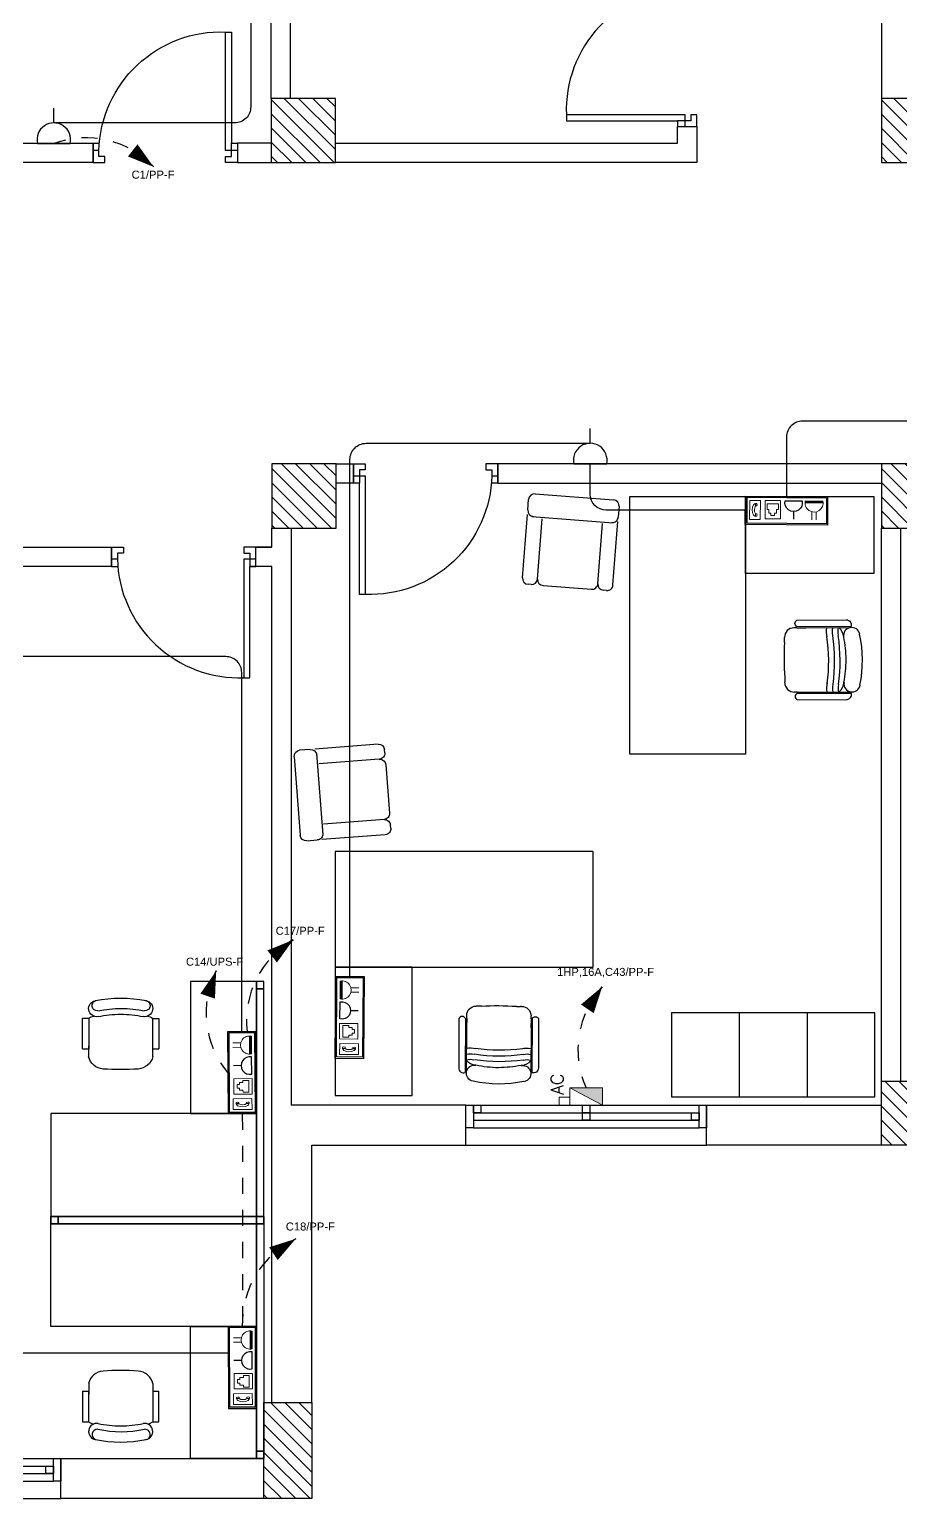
# Model space of a CAD drawing. Header units: metres. Extents: x -107 to 62, y 472 to 1032.
# Drawn here: x 9.71 to 15.14, y 480.6 to 489.77 of the extents above; entities that cross this region are included whole.
import ezdxf

# ---------------------------------------------------------------- set-up
doc = ezdxf.new("R2010")
doc.units = ezdxf.units.M
doc.header["$MEASUREMENT"] = 0
for name, pattern in [('ACAD_ISO02W100', [15, 12, -3]), ('DASHED', [0.75, 0.5, -0.25]), ('DASHED2', [0.375, 0.25, -0.125]), ('HIDDEN', [0.375, 0.25, -0.125])]:
    doc.linetypes.add(name, pattern=pattern)
doc.layers.get('0').update_dxf_attribs({"color": 8})
for name, color, linetype, lineweight in [('.', 7, 'Continuous', 9), ('Data & Telephone', 6, 'Continuous', 9), ('E-SOCKET', 2, 'Continuous', 25), ('E-TEXT-I', 4, 'Continuous', 30), ('Electrecalllll', 1, 'Continuous', 9), ('Legends', 3, 'Continuous', 9), ('lighting linea', 3, 'DASHED2', 0), ('power', 3, 'Continuous', 9)]:
    doc.layers.add(name, color=color, linetype=linetype, lineweight=lineweight)
for name, color, linetype in [('A-1st-FURN$0$A-FURN', 11, 'Continuous'), ('A-1st-FURN$0$FUR', 6, 'Continuous'), ('A-1st-WALL$0$A-DOOR', 151, 'Continuous'), ('A-1st-WALL$0$A-GLAZ', 121, 'Continuous'), ('A-1st-WALL$0$A-WALL', 254, 'Continuous'), ('A-1st-WALL$0$A-WALL-ELEV', 31, 'Continuous'), ('A-COL-FNL$0$A-COLS-CONC', 6, 'Continuous'), ('A-COL-FNL$0$A-HTCH', 80, 'Continuous'), ('E-LEADER', 30, 'Continuous'), ('Layer1', 24, 'ACAD_ISO02W100'), ('Power W', 3, 'Continuous')]:
    doc.layers.add(name, color=color, linetype=linetype)
doc.styles.add('ROMANC', font='romanc.shx', dxfattribs={"height": 3})
doc.styles.get("Standard").update_dxf_attribs({"font": 'arial.ttf'})

# ---------------------------------------------------------------- blocks, each defined once
blk = doc.blocks.new('A-1st-WALL$0$DOO1')
at = {"layer": 'A-1st-WALL$0$A-DOOR'}
for q in [(-74, -74), (-34.4, -120)]:
    blk.add_line((-74, -120), q, dxfattribs=at)
blk.add_lwpolyline([(-37, -74), (-74, -74), (-74, 0), (0, 0), (0, -37), (-37, -37), (-37, -74, 0.418149), (752, -813.9)], format="xyb", dxfattribs=at)
blk.add_lwpolyline([(826, -74), (752, -74), (752, -813.9), (789, -813.9), (789, -120), (826, -120), (826, 0), (752, 0), (752, -37), (789, -37), (789, -120)], dxfattribs=at)
blk = doc.blocks.new('A-1st-WALL$0$Win 1600')
for p, q in [((-750, 150), (750, 150)), ((-750, 100), (750, 100)), ((-750, 50), (750, 50)), ((-750, 0), (750, 0))]:
    blk.add_line(p, q)
for points in [[(-800, 0), (-750, 0), (-750, 150), (-800, 150)], [(-25, 50), (25, 50), (25, 100), (-25, 100)], [(700, 50), (750, 50), (750, 100), (700, 100)], [(750, 0), (800, 0), (800, 150), (750, 150)], [(-750, 0), (-700, 0), (-700, 50), (-750, 50)], [(-25, 0), (25, 0), (25, 50), (-25, 50)]]:
    blk.add_lwpolyline(points, close=True)
blk = doc.blocks.new('A-1st-WALL')
at = {"layer": 'A-1st-WALL$0$A-WALL'}
for p, q in [((8462.5, 9065.9), (8462.5, 13865.9)), ((12266, 11606.2), (12266, 9065.9)), ((8582.5, 9065.9), (8582.5, 10290.1)), ((10996, 8889.7), (11116, 8889.7)), ((10996, 8785.9), (10996, 8889.7)), ((11116, 8889.7), (11116, 8665.9)), ((7350.9, 8784.5), (4386, 8784.5)), ((7350.9, 8665.9), (7350.9, 8785.9)), ((8462.5, 8785.9), (8250.9, 8785.9)), ((8250.9, 8785.9), (8250.9, 8665.9)), ((8862.5, 8785.9), (10996, 8785.9)), ((10996, 8785.9), (10996, 8785.9)), ((7350.9, 8665.9), (6706, 8665.9)), ((8250.9, 8665.9), (8462.5, 8665.9)), ((11116, 8665.9), (8862.5, 8665.9)), ((8866, 6785.9), (8974.6, 6785.9)), ((8974.6, 6785.9), (8974.6, 6665.9)), ((9874.6, 6785.9), (9874.6, 6665.9)), ((12266, 6785.9), (9874.6, 6785.9)), ((8974.6, 6665.9), (8866, 6665.9)), ((9874.6, 6665.9), (12266, 6665.9)), ((8466, 6265.9), (8466, 6385.9)), ((8586, 6385.9), (8586, 2785.9)), ((12266, 2935.9), (12266, 6385.9)), ((12386, 6385.9), (12386, 2935.9)), ((6706, 6265.9), (7466, 6265.9)), ((7466, 6265.9), (7466, 6145.9)), ((8366, 6265.9), (8466, 6265.9)), ((8366, 6145.9), (8366, 6265.9)), ((8466, 6265.9), (8366, 6265.9)), ((7466, 6145.9), (4386, 6145.9)), ((8466, 6145.9), (8329, 6145.9)), ((8466, 6145.9), (8366, 6145.9)), ((8466, 931.7), (8466, 6145.9)), ((9676, 2785.9), (8586, 2785.9)), ((9676, 2535.9), (9676, 2785.9)), ((11176, 2535.9), (11176, 2785.9)), ((11176, 2785.9), (12266, 2785.9)), ((8716, 931.7), (8716, 2535.9)), ((8716, 2535.9), (9676, 2535.9)), ((12266, 2535.9), (11176, 2535.9)), ((7151, 581.7), (8416, 581.7)), ((7151, 331.7), (7151, 581.7)), ((8416, 331.7), (7151, 331.7))]:
    blk.add_line(p, q, dxfattribs=at)
at = {"layer": 'A-1st-WALL$0$A-WALL-ELEV'}
for p, q in [((9676, 2535.9), (11176, 2535.9)), ((5651, 331.7), (7151, 331.7))]:
    blk.add_line(p, q, dxfattribs=at)
at = {"layer": 'A-1st-WALL$0$A-DOOR', "rotation": 269.9999999893485}
blk.add_blockref('A-1st-WALL$0$DOO1', (11116, 9715.7), dxfattribs=at)
at = {"layer": 'A-1st-WALL$0$A-DOOR', "xscale": -1, "rotation": 180}
blk.add_blockref('A-1st-WALL$0$DOO1', (7424.9, 8665.9), dxfattribs=at)
at = {"layer": 'A-1st-WALL$0$A-DOOR', "xscale": -1}
blk.add_blockref('A-1st-WALL$0$DOO1', (9800.7, 6785.9), dxfattribs=at)
at = {"layer": 'A-1st-WALL$0$A-DOOR'}
blk.add_blockref('A-1st-WALL$0$DOO1', (7540, 6265.9), dxfattribs=at)
at = {"layer": 'A-1st-WALL$0$A-GLAZ', "xscale": -0.9374999999999997, "yscale": 0.9374999999999997, "zscale": 0.9374999999999997, "rotation": 180}
for p in [(10426, 2785.9), (6401, 581.7)]:
    blk.add_blockref('A-1st-WALL$0$Win 1600', p, dxfattribs=at)
blk = doc.blocks.new('A-1st-FURN$0$CH7')
for p, q in [((-261, 101), (-263, 522)), ((-252, 169), (-254, 516)), ((250, 171), (248, 518)), ((259, 103), (257, 523)), ((-251, 101), (-252, 168)), ((250, 102), (249, 170)), ((-251, 101), (-251, 78)), ((-136, 4), (-177, 4)), ((136, 6), (169, 6)), ((176, 6), (169, 6)), ((250, 103), (250, 80))]:
    blk.add_line(p, q)
for points in [[(-261, 101, -0.644661), (-311, 101), (-313, 484, -0.527133), (-263, 522)], [(259, 103, 0.644661), (309, 103), (307, 486, 0.527133), (257, 523)]]:
    blk.add_lwpolyline(points, format="xyb")
at = {"linetype": 'Continuous'}
for centre, radius, start, end in [((-190, 527), 63.6, 100.2071, 280.0605), ((2, -350), 961, 78.3982, 102.2184), ((185, 530), 63.6, 260.5561, 80.4095), ((-174, 363), 102, 93.1318, 140.9947), ((24, -564), 1049, 91.465, 101.1797), ((-18, -565), 1049, 79.4369, 89.1516), ((170, 365), 102, 40.0354, 87.4848), ((-10, 1915), 1915, 266.2317, 274.3849)]:
    blk.add_arc(centre, radius, start, end, dxfattribs=at)
for centre, radius, start, end in [((-222, 530), 112, 253.6429, 284.4332), ((-221, 487), 112, 253.6429, 284.4332), ((7, -929), 1366, 82.2773, 98.3393), ((7, -972), 1366, 82.2773, 98.3393), ((7, -972), 1320, 82.2773, 98.3393), ((220, 533), 112, 254.7531, 284.4332), ((220, 489), 112, 254.7531, 284.4332), ((-221, 487), 158, 258.6001, 284.4332), ((220, 489), 158, 254.7531, 280.4859), ((-276, 112), 27.5, 24.3355, 26.5711), ((-177, 78), 74.1, 180.3083, 270.3083), ((176, 80), 74.1, 270.3083, 0.3083)]:
    blk.add_arc(centre, radius, start, end)
blk = doc.blocks.new('A-1st-FURN$0$KOL6060')
for p, q in [((-260, 0), (260, 0)), ((-300, -110), (-300, -40)), ((300, -40), (300, -110)), ((-300, -560), (-300, -140)), ((-270, -150), (270, -150)), ((-200, -560), (-200, -160)), ((200, -560), (200, -160)), ((300, -560), (300, -140)), ((-240, -600), (-260, -600)), ((-160, -600), (160, -600)), ((260, -600), (240, -600))]:
    blk.add_line(p, q)
for centre, start, end in [((-260, -40), 90, 180), ((260, -40), 0, 90), ((-260, -110), 180, 270), ((260, -110), 270, 0), ((-260, -560), 180, 270), ((-240, -560), 270, 360), ((-160, -560), 180, 270), ((160, -560), 270, 0), ((240, -560), 180, 270), ((260, -560), 270, 0)]:
    blk.add_arc(centre, 40, start, end)
blk = doc.blocks.new('A-1st-FURN$0$PAR0')
for points in [[(-1400, 0), (-1400, 50), (-1350, 50), (-1350, 0)], [(-1350, 0), (-1350, 50), (0, 50), (0, 0)], [(0, 0), (0, 50), (50, 50), (50, 0)], [(50, -1550), (0, -1550), (0, 0), (50, 0)], [(0, -1600), (0, -1550), (50, -1550), (50, -1600)]]:
    blk.add_lwpolyline(points, close=True)
blk = doc.blocks.new('A-1st-FURN$0$CH3')
at = {"layer": 'A-1st-FURN$0$A-FURN'}
for p, q in [((-259, 349), (-259, 141)), ((-218, 349), (-259, 349)), ((-218, 142), (-218, 349)), ((259, 350), (218, 350)), ((218, 350), (218, 142)), ((259, 142), (259, 350)), ((-218, 89), (-218, 163)), ((218, 87), (218, 162))]:
    blk.add_line(p, q, dxfattribs=at)
at = {"layer": 'A-1st-FURN$0$A-FURN', "linetype": 'Continuous'}
for p, q in [((-218, 141), (-259, 141)), ((259, 142), (218, 142))]:
    blk.add_line(p, q, dxfattribs=at)
for centre, radius, start, end in [((-163, 416), 55.3, 99.8988, 279.7522), ((-166, 436), 35.2, 94.9128, 274.9128), ((0, -348), 836, 78.0899, 101.9101), ((-4, -349), 766, 78.0112, 101.9888), ((163, 416), 55.3, 260.2478, 80.1012), ((159, 437), 36.2, 265.0872, 70.3213), ((18, -535), 913, 91.1567, 100.8714), ((-18, -535), 913, 79.1286, 88.8433), ((-111, 115), 111, 193.2566, 265.9234), ((0, 1666), 1666, 265.9234, 274.0766), ((111, 115), 111, 274.0766, 345.8334)]:
    blk.add_arc(centre, radius, start, end, dxfattribs=at)
at = {"layer": 'A-1st-FURN$0$A-FURN'}
for centre, start, end in [((-181, 309), 90.7226, 132.8382), ((180, 309), 47.1618, 87.5717)]:
    blk.add_arc(centre, 54.9, start, end, dxfattribs=at)
blk = doc.blocks.new('A-1st-FURN$0$STAFF')
at = {"layer": 'A-1st-FURN$0$A-FURN'}
for points in [[(-1400, 900), (-1400, 1600), (0, 1600), (0, 900)], [(-450, 900), (0, 900), (0, 0), (-450, 0)]]:
    blk.add_lwpolyline(points, close=True, dxfattribs=at)
at = {"layer": 'A-1st-FURN$0$FUR', "rotation": 180}
blk.add_blockref('A-1st-FURN$0$CH3', (-925, 600), dxfattribs=at)
blk = doc.blocks.new('A-1st-FURN$0$PAR2')
at = {"layer": 'A-1st-FURN$0$A-FURN'}
for name, p in [('A-1st-FURN$0$PAR0', (0, 0)), ('A-1st-FURN$0$STAFF', (0, -1600))]:
    blk.add_blockref(name, p, dxfattribs=at)
blk = doc.blocks.new('A-1st-FURN')
at = {"layer": 'A-1st-FURN$0$A-FURN'}
for p, q in [((10698.2, 6583), (11418.7, 6583)), ((10698.2, 4974.9), (10698.2, 6583)), ((11418.7, 6583), (11418.7, 4974.9)), ((11418.7, 6102.7), (11418.7, 6583)), ((11418.7, 6583), (12219.3, 6583)), ((12219.3, 6583), (12219.3, 6102.7)), ((12219.3, 6102.7), (11418.7, 6102.7)), ((11418.7, 4974.9), (10698.2, 4974.9)), ((8860.8, 4367.7), (8860.8, 3647.1)), ((10469, 4367.7), (8860.8, 4367.7)), ((10469, 3647.1), (10469, 4367.7)), ((8860.8, 3647.1), (10469, 3647.1)), ((9341.2, 3647.1), (8860.8, 3647.1)), ((8860.8, 3647.1), (8860.8, 2846.6)), ((9341.2, 2846.6), (9341.2, 3647.1)), ((11380.3, 3362.6), (11380.3, 2837)), ((11803.1, 3362.6), (11803.1, 2837)), ((8860.8, 2846.6), (9341.2, 2846.6))]:
    blk.add_line(p, q, dxfattribs=at)
blk.add_lwpolyline([(12226, 3362.6), (10957.4, 3362.6), (10957.4, 2837), (12226, 2837)], close=True, dxfattribs=at)
for name, p, xscale, yscale, zscale, rotation in [('A-1st-FURN$0$KOL6060', (10351.8, 6580), 0.9437125239918335, 0.9437125239918335, 0.9437125239918335, 355.5219905989998), ('A-1st-FURN$0$CH7', (11659, 5562.3), 0.8005696423260563, 0.8005696423260563, 0.8005696423260563, 270), ('A-1st-FURN$0$KOL6060', (8623.7, 4714.1), -0.9437125239918355, 0.9437125239918354, 0.9437125239918353, 94.47800940100136), ('A-1st-FURN$0$CH7', (9881.6, 3406.9), -0.8005696423260563, 0.8005696423260563, 0.8005696423260563, 180)]:
    blk.add_blockref(name, p, dxfattribs=dict(at, xscale=xscale, yscale=yscale, zscale=zscale, rotation=rotation))
at = {"layer": 'A-1st-FURN$0$A-FURN', "xscale": 0.9154085165601679, "yscale": 0.9154085165601679, "zscale": 0.9154085165601679}
blk.add_blockref('A-1st-FURN$0$PAR2', (8370.2, 2046.3), dxfattribs=at)
at = {"layer": 'A-1st-FURN$0$FUR', "xscale": -0.9154085165601679, "yscale": 0.9154085165601679, "zscale": 0.9154085165601679, "rotation": 180}
blk.add_blockref('A-1st-FURN$0$PAR2', (8370.2, 2092.1), dxfattribs=at)
blk = doc.blocks.new('A-COL-FNL')
at = {"layer": 'A-COL-FNL$0$A-HTCH'}
h = blk.add_hatch(dxfattribs=at)
h.set_pattern_fill('ANSI31', color=256, scale=500, angle=90)
h.paths.add_polyline_path([(8862.5, 9065.9), (8462.5, 9065.9), (8462.5, 8665.9), (8862.5, 8665.9)])
h = blk.add_hatch(dxfattribs=at)
h.set_pattern_fill('ANSI31', color=256, scale=500, angle=90)
h.paths.add_polyline_path([(12666, 9065.9), (12266, 9065.9), (12266, 8665.9), (12666, 8665.9)])
h = blk.add_hatch(dxfattribs=at)
h.set_pattern_fill('ANSI31', color=256, scale=500, angle=90)
h.paths.add_polyline_path([(8866, 6385.9), (8866, 6785.9), (8466, 6785.9), (8466, 6385.9)])
h = blk.add_hatch(dxfattribs=at)
h.set_pattern_fill('ANSI31', color=256, scale=500, angle=90)
h.paths.add_polyline_path([(12666, 6785.9), (12266, 6785.9), (12266, 6385.9), (12666, 6385.9)])
h = blk.add_hatch(dxfattribs=at)
h.set_pattern_fill('ANSI31', color=256, scale=500, angle=90)
h.paths.add_polyline_path([(12266, 2935.9), (12666, 2935.9), (12666, 2535.9), (12266, 2535.9)])
h = blk.add_hatch(dxfattribs=at)
h.set_pattern_fill('ANSI31', color=256, scale=500, angle=90)
h.paths.add_polyline_path([(8416, 931.7), (8716, 931.7), (8716, 331.7), (8416, 331.7)])
at = {"layer": 'A-COL-FNL$0$A-COLS-CONC'}
for points in [[(8462.5, 8665.9), (8862.5, 8665.9), (8862.5, 9065.9), (8462.5, 9065.9)], [(12266, 8665.9), (12666, 8665.9), (12666, 9065.9), (12266, 9065.9)], [(8866, 6385.9), (8866, 6785.9), (8466, 6785.9), (8466, 6385.9)], [(12266, 6385.9), (12666, 6385.9), (12666, 6785.9), (12266, 6785.9)], [(12266, 2935.9), (12666, 2935.9), (12666, 2535.9), (12266, 2535.9)], [(8416, 931.7), (8716, 931.7), (8716, 331.7), (8416, 331.7)]]:
    blk.add_lwpolyline(points, close=True, dxfattribs=at)
blk = doc.blocks.new('Network')
at = {"layer": 'Data & Telephone', "color": 6}
for p, q in [((1361.996, 129.2824), (1361.939, 129.2824)), ((1361.939, 129.2146), (1361.939, 129.2824)), ((1361.9605, 129.2615), (1361.9533, 129.2615)), ((1361.9533, 129.2615), (1361.9533, 129.2484)), ((1361.9745, 129.2703), (1361.9605, 129.2703)), ((1361.9605, 129.2703), (1361.9605, 129.2615)), ((1361.9745, 129.2703), (1361.9745, 129.2615)), ((1361.9745, 129.2615), (1361.9817, 129.2615)), ((1361.9817, 129.2615), (1361.9817, 129.2484)), ((1361.996, 129.2146), (1361.996, 129.2824)), ((1361.939, 129.2146), (1361.996, 129.2146)), ((1361.9533, 129.2484), (1361.9462, 129.2484)), ((1361.9462, 129.2268), (1361.9462, 129.2484)), ((1361.9462, 129.2268), (1361.9888, 129.2268)), ((1361.9817, 129.2484), (1361.9888, 129.2484)), ((1361.9888, 129.2268), (1361.9888, 129.2484))]:
    blk.add_line(p, q, dxfattribs=at)
blk = doc.blocks.new('DUPLEX SOCKET')
at = {"layer": 'power', "color": 2}
for p, q in [((0, 198), (0, -198)), ((240, 49), (417, 49)), ((240, -49), (417, -49))]:
    blk.add_line(p, q, dxfattribs=at)
blk.add_arc((44, 0), 202, 257.429, 102.5754, dxfattribs=at)
blk = doc.blocks.new('Telephone')
at = {"layer": 'Electrecalllll'}
for points in [[(1356.067, 130.372), (1356.064, 130.372), (1356.064, 130.337), (1356.067, 130.337)], [(1356.067, 130.23), (1356.064, 130.23), (1356.064, 130.195), (1356.067, 130.195)]]:
    blk.add_hatch(color=4, dxfattribs=at).paths.add_polyline_path(points)
at = {"layer": 'Electrecalllll', "color": 4}
for p, q in [((1356.082, 130.372), (1356.064, 130.372)), ((1356.064, 130.372), (1356.064, 130.337)), ((1356.082, 130.337), (1356.064, 130.337)), ((1356.067, 130.372), (1356.067, 130.337)), ((1356.082, 130.23), (1356.064, 130.23)), ((1356.064, 130.23), (1356.064, 130.195)), ((1356.082, 130.195), (1356.064, 130.195)), ((1356.067, 130.23), (1356.067, 130.195))]:
    blk.add_line(p, q, dxfattribs=at)
blk.add_lwpolyline([(1356.132, 130.415), (1355.984, 130.415), (1355.984, 130.156), (1356.132, 130.156)], close=True, dxfattribs=at)
for centre, radius, start, end in [((1356.188, 130.283), 0.167, 154.325, 204.7884), ((1356.086, 130.31), 0.0665, 109.3444, 136.9236), ((1356.16, 130.284), 0.11, 150.725, 209.275), ((1356.051, 130.355), 0.0353, 330.3482, 29.6518), ((1356.09, 130.264), 0.0741, 223.9483, 249.7273), ((1356.051, 130.212), 0.0353, 330.3482, 29.6518)]:
    blk.add_arc(centre, radius, start, end, dxfattribs=at)
blk = doc.blocks.new('h socket')
at = {"layer": 'E-SOCKET'}
for p, q in [((0, 0.144), (0, 0.248)), ((-0.115, 0), (0.115, 0))]:
    blk.add_line(p, q, dxfattribs=at)
blk.add_arc((0, 0.026), 0.118, 347.4312, 192.5776, dxfattribs=at)
blk = doc.blocks.new('H s')
at = {"xscale": 1.050492552334089, "yscale": 1.050492552334089, "zscale": 1.050492552334089}
blk.add_blockref('h socket', (0, 0), dxfattribs=at)
blk = doc.blocks.new('Floor Box 2')
at = {"layer": '.', "linetype": 'DASHED', "lineweight": 0, "ltscale": 0.4}
h = blk.add_hatch(color=2, dxfattribs=at)
h.dxf.hatch_style = 1
h.paths.add_polyline_path([(0.0286, -0.0272, 0.054926), (0.0272, -0.0396), (0.1409, -0.0402, 0.054906), (0.1396, -0.0278)])
for points in [[(0.5123, -0.0017), (0, 0), (-0.001, -0.1767), (0.5113, -0.1783)], [(0.5016, -0.0087), (0.0071, -0.0072), (0.0062, -0.1696), (0.5008, -0.1711)]]:
    blk.add_lwpolyline(points, close=True)
at = {"layer": 'Legends', "color": 2, "linetype": 'DASHED', "lineweight": 0, "ltscale": 0.4}
blk.add_lwpolyline([(0.1409, -0.0402), (0.0272, -0.0396)], dxfattribs=at)
at = {"xscale": 0.4543284512265046, "yscale": 0.4543284512265046, "zscale": 0.4543284512265046, "rotation": 180}
blk.add_blockref('Telephone', (616.5476, 59.1046), dxfattribs=at)
at = {"layer": 'Data & Telephone', "color": 0, "lineweight": 60, "xscale": -1.685405181710514, "yscale": 1.685405181710514, "zscale": 1.685405181733448, "rotation": 179.6918616787939}
blk.add_blockref('Network', (-2293.9213, 230.0937), dxfattribs=at)
at = {"layer": 'Layer1', "linetype": 'Continuous', "lineweight": 35, "xscale": 0.4391741577047093, "yscale": 0.4391741577047093, "zscale": 0.4391741577047093, "rotation": 180}
blk.add_blockref('H s', (0.2116, -0.0282), dxfattribs=at)
at = {"layer": 'power', "xscale": -0.0002808277206373994, "yscale": 0.0002808277206373993, "zscale": 0.0002808277206373995, "rotation": 89.69844143202054}
blk.add_blockref('DUPLEX SOCKET', (0.0841, -0.0275), dxfattribs=at)
blk = doc.blocks.new('sf32a')
at = {"layer": '.', "linetype": 'Continuous', "lineweight": 0, "ltscale": 0.4}
h = blk.add_hatch(color=3, dxfattribs=at)
h.dxf.hatch_style = 1
h.paths.add_polyline_path([(0.0573, 0.2037), (-0.0498, 0), (0.0573, 0)])
at = {"layer": 'power', "color": 3, "linetype": 'Continuous', "lineweight": 0, "ltscale": 0.02}
for p, q in [((0, 0.2711), (-0.0502, 0.2711)), ((-0.0498, 0.2037), (-0.0498, 0)), ((-0.0498, 0), (0.0573, 0.2037)), ((0.0573, 0.2037), (-0.0498, 0.2037)), ((0, 0.2037), (0, 0.2711)), ((0.0573, 0), (0.0573, 0.2037)), ((-0.0498, 0), (0.0573, 0))]:
    blk.add_line(p, q, dxfattribs=at)
at = {"layer": 'power', "color": 3, "linetype": 'Continuous', "lineweight": 0, "style": 'ROMANC'}
blk.add_text('AC', height=0.07864, dxfattribs=at).set_placement((0.0149, 0.2442))
blk = doc.blocks.new('*U127')
blk.add_line((233, 512.3), (309.4, 559.6))
blk.add_lwpolyline([(309.4, 559.6, 0, 96, 0), (174.8, 461.8, 96, 96, 0)], format="xyseb")
at = {"linetype": 'HIDDEN', "ltscale": 0.2}
blk.add_arc((581.3, 44), 583, 117.80684, 184.32374, dxfattribs=at)

msp = doc.modelspace()

# ---------------------------------------------------------------- linework, layer by layer
at = {"layer": 'Power W', "color": 7, "linetype": 'Continuous', "lineweight": 25, "ltscale": 0.4}
for points in [[(11.0853, 491.0361), (11.0853, 489.2838, -0.414214), (10.9853, 489.1838), (9.8578, 489.1838)], [(11.0291, 483.5157), (11.0291, 485.7548, 0.414214), (10.9291, 485.8548), (8.5303, 485.8548)]]:
    msp.add_lwpolyline(points, format="xyb", dxfattribs=at)
at = {"layer": 'Power W', "color": 6, "linetype": 'Continuous', "lineweight": 30, "ltscale": 0.4}
for points in [[(16.0706, 486.9117), (16.0706, 487.2241, 0.414214), (15.9706, 487.3241), (14.5259, 487.3241, 0.414214), (14.4259, 487.2241), (14.4259, 486.854)], [(11.7041, 483.8591), (11.7041, 487.0852, -0.414214), (11.8041, 487.1852), (13.202, 487.1852)], [(14.1693, 486.7678), (13.302, 486.7678, -0.414191), (13.202, 486.8677), (13.202, 487.0569)]]:
    msp.add_lwpolyline(points, format="xyb", dxfattribs=at)
at = {"layer": 'Power W', "color": 6, "linetype": 'DASHED2', "lineweight": 25, "ltscale": 0.4}
msp.add_lwpolyline([(11.0329, 483.0034), (11.0344, 481.6762)], dxfattribs=at)
at = {"layer": 'Power W', "color": 6, "linetype": 'Continuous', "lineweight": 30, "ltscale": 0.4}
msp.add_lwpolyline([(10.9454, 481.5095), (7.9958, 481.5095)], dxfattribs=at)

# ---------------------------------------------------------------- block references
at = {"xscale": 0.001, "yscale": 0.001, "zscale": 0.001}
for name in ['A-1st-WALL', 'A-1st-FURN']:
    msp.add_blockref(name, (2.7511, 480.271), dxfattribs=at)
at = {"layer": 'E-LEADER'}
for p, xscale, yscale, zscale, rotation in [((9.8578, 489.0555), 0.001, 0.001, 0.001, 285.7328891888646), ((11.0629, 483.5159), 0.001, 0.001, 0.001, 2.291881526111369), ((10.9427, 483.2591), 0.0009999999999999996, 0.0009999999999999996, 0.0009999999999999996, 35.49271864833753), ((13.177, 483.164), 0.001, 0.001, 0.001, 19.94119348227059), ((11.0329, 481.6768), 0.0009999999999999994, 0.0009999999999999994, 0.0009999999999999994, 357.579918480397)]:
    msp.add_blockref('*U127', p, dxfattribs=dict(at, xscale=xscale, yscale=yscale, zscale=zscale, rotation=rotation))
at = {"layer": 'E-SOCKET', "color": 2, "linetype": 'DASHED', "lineweight": 0, "xscale": -1}
for p, rotation in [((14.6821, 486.8522), 359.3837233575841), ((11.6158, 483.8596), 89.38372335759257)]:
    msp.add_blockref('Floor Box 2', p, dxfattribs=dict(at, rotation=rotation))
at = {"layer": 'E-SOCKET', "color": 2, "linetype": 'DASHED', "lineweight": 0}
for p, rotation in [((11.1174, 483.5162), 270.6162766700938), ((11.1213, 481.6763), 270.3693761495394)]:
    msp.add_blockref('Floor Box 2', p, dxfattribs=dict(at, rotation=rotation))
at = {"layer": 'lighting linea', "color": 2, "linetype": 'DASHED', "ltscale": 0.4, "xscale": 0.001, "yscale": 0.001, "zscale": 0.001}
msp.add_blockref('A-COL-FNL', (2.7511, 480.271), dxfattribs=at)
at = {"layer": 'power', "xscale": 0.8477581206247471, "yscale": 0.8477581206247471, "zscale": 0.8477581206247471}
for p in [(9.8578, 489.0555), (13.2021, 487.0569)]:
    msp.add_blockref('H s', p, dxfattribs=at)
at = {"layer": 'power', "rotation": 90}
msp.add_blockref('sf32a', (13.2789, 483.1067), dxfattribs=at)

# ---------------------------------------------------------------- texts
at = {"layer": 'E-TEXT-I', "color": 3, "linetype": 'DASHED', "lineweight": 0, "ltscale": 0.4}
for s, p in [('C1/PP-F', (10.3426, 488.8362, 0)), ('C17/PP-F', (11.2406, 484.1198, 0)), ('C14/UPS-F', (10.6814, 483.9271)), ('1HP,16A,C43/PP-F', (12.9953, 483.8632)), ('C18/PP-F', (11.304, 482.2751, 0))]:
    msp.add_text(s, height=0.04992, dxfattribs=at).set_placement(p)

doc.saveas('drawing.dxf')
